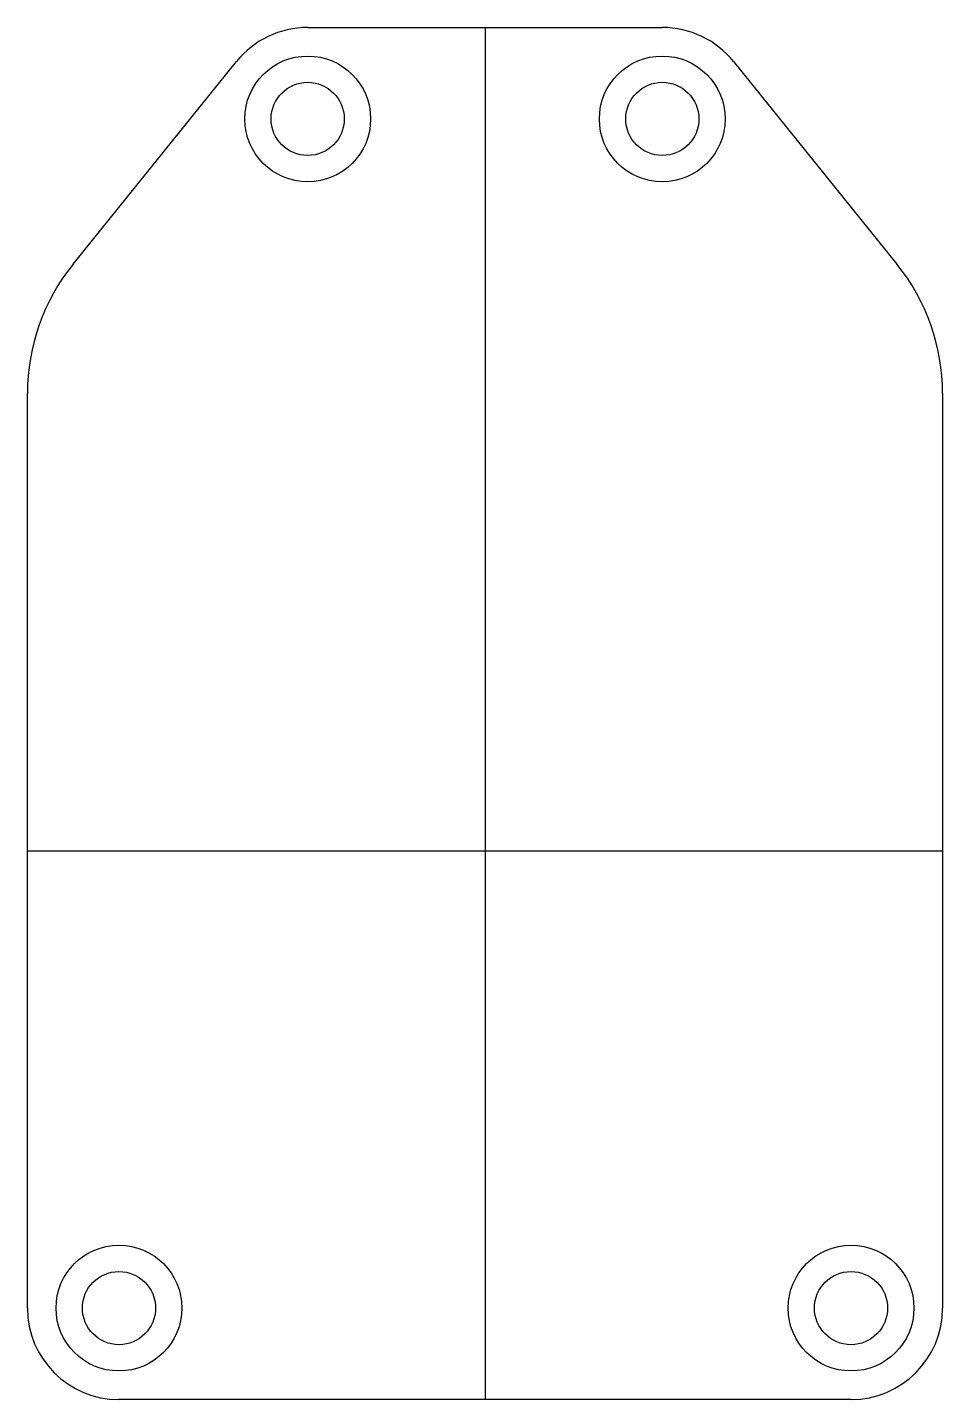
# Model space of a CAD drawing. Header units: millimetres. Extents: x -20 to 20, y -24 to 36.
import ezdxf

# ---------------------------------------------------------------- set-up
doc = ezdxf.new("R2010")
doc.units = ezdxf.units.MM
doc.layers.add('Sketch001', color=7, linetype='CONTINUOUS')

msp = doc.modelspace()

# ---------------------------------------------------------------- linework, layer by layer
at = {"layer": 'Sketch001'}
for p, q in [((-7.75, 36), (7.75, 36)), ((0, 36), (0, -24)), ((-18.007, 25.648), (-10.864, 34.51)), ((10.864, 34.51), (18.007, 25.648)), ((-20, -20), (-20, 20)), ((20, 20), (20, -20)), ((-20, 0), (20, 0)), ((16, -24), (-16, -24))]:
    msp.add_line(p, q, dxfattribs=at)
for centre, radius in [((-7.75, 32), 2.75), ((7.75, 32), 2.75), ((-7.75, 32), 1.6), ((7.75, 32), 1.6), ((-16, -20), 2.75), ((16, -20), 2.75), ((-16, -20), 1.6), ((16, -20), 1.6)]:
    msp.add_circle(centre, radius, dxfattribs=at)
for centre, radius, start, end in [((-7.75, 32), 4, 90, 141.13155), ((7.75, 32), 4, 38.86845, 90), ((-11, 20), 9, 141.13155, -180), ((11, 20), 9, 0, 38.86845), ((-16, -20), 4, -180, -90), ((16, -20), 4, -90, 0)]:
    msp.add_arc(centre, radius, start, end, dxfattribs=at)

doc.saveas('drawing.dxf')
